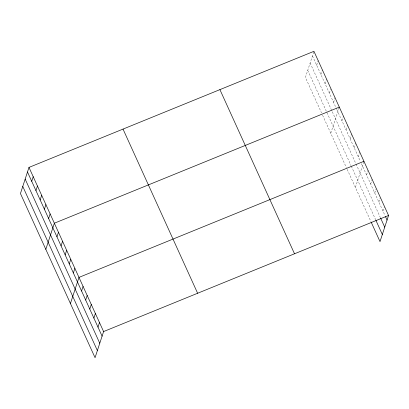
<?xml version="1.0" encoding="UTF-8"?>
<svg xmlns="http://www.w3.org/2000/svg" width="409" height="409" viewBox="0 0 409 409"><rect width="100%" height="100%" fill="white"/><g stroke="black" fill="none" stroke-linecap="round" stroke-linejoin="round"><path stroke-width="0.31" stroke-dasharray="2.04 1.53" d="M313.759 51.887L305.411 77.434L321.525 112.899M316.673 65.205L318.171 60.614M320.901 74.51L322.399 69.919M325.129 83.809L326.627 79.218M329.357 93.114L330.671 89.096M333.586 102.414L335.083 97.823M330.774 133.247L339.312 107.127M341.914 120.747L343.417 116.156M346.019 129.776L347.517 125.185M350.119 138.804L351.622 134.213M354.225 147.833L355.723 143.242M358.325 156.862L359.828 152.271M355.39 187.424L363.933 161.299M366.536 174.919L368.034 170.328M370.636 183.948L372.139 179.357M374.741 192.976L376.055 188.958M378.841 202.005L380.155 197.992M382.947 211.034L384.261 207.02M312.445 55.905L336.489 108.809M336.755 109.392L360.38 161.376M361.403 163.636L384.997 215.548M310.124 63.006L355.748 163.401M356.004 163.968L380.37 217.578M307.732 70.328L351.05 165.645M351.305 166.207L375.666 219.817M322.583 115.226L346.418 167.67M347.185 169.367L371.035 221.847"/><path stroke-width="0.61" d="M28.988 167.404L20.45 193.529L95.052 357.686L103.589 331.566L28.988 167.404L313.948 51.314L388.55 215.471L380.012 241.596L371.29 222.409M31.713 181.299L33.216 176.708M35.941 190.599L37.444 186.008M40.169 199.904L41.672 195.313M44.397 209.203L45.9 204.612M48.625 218.508L50.128 213.917M45.813 249.342L54.351 223.217L339.312 107.127M56.958 236.837L58.456 232.251M61.059 245.865L62.562 241.279M65.164 254.894L66.662 250.308M69.264 263.923L70.767 259.337M73.369 272.951L74.867 268.365M70.435 303.514L78.973 277.394L363.933 161.299M81.575 291.014L83.078 286.423M85.68 300.042L87.178 295.451M89.781 309.071L91.284 304.48M93.886 318.1L95.384 313.509M97.986 327.128L99.489 322.537M103.589 331.566L388.55 215.471M385.513 216.678L387.052 220.062M380.626 218.14L384.726 227.169M375.922 220.385L382.333 234.49M219.909 89.622L294.516 253.784M123.022 129.096L197.629 293.253M27.49 171.995L102.092 336.157M25.164 179.101L99.77 343.258M22.771 186.422L97.378 350.579"/></g></svg>
